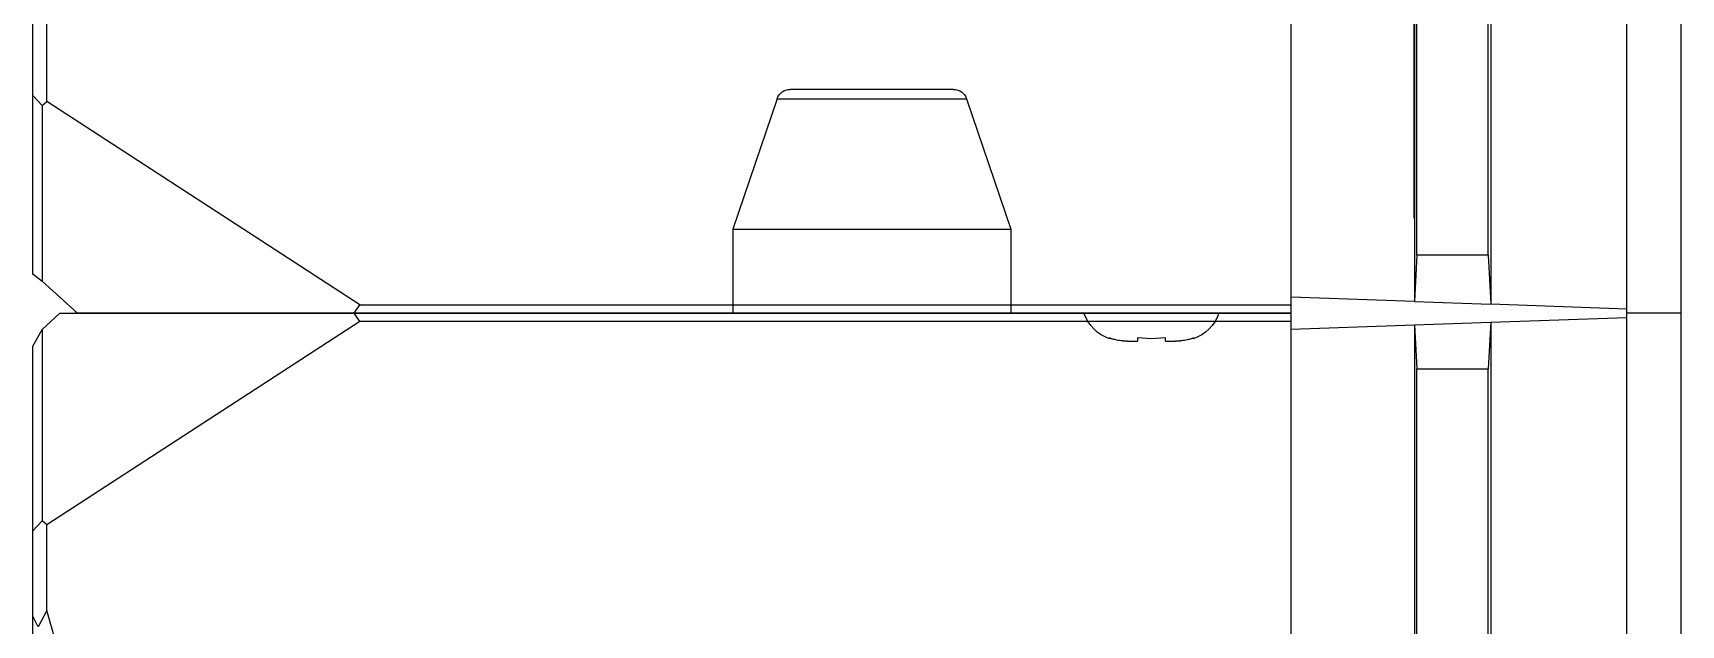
# Model space of a CAD drawing. Header units: millimetres. Extents: x 389 to 17466, y 310 to 5904.
# Drawn here: x 16037.6 to 16096.6, y 4042.5 to 4063.6 of the extents above; entities that cross this region are included whole.
import ezdxf
from ezdxf.lldxf.tags import DXFTag

# ---------------------------------------------------------------- set-up
doc = ezdxf.new("R2010")
doc.units = ezdxf.units.MM
doc.layers.add('1', color=7, linetype='Continuous', true_color=0xffffff)
doc.layers.add('DIM', color=4, linetype='Continuous')
tags = doc.linetypes.add('DASHED', pattern=[25.72, 12.86, -12.86]).pattern_tags.tags
tags[6:7] = [DXFTag(74, 4), DXFTag(75, 0), DXFTag(340, '0'), DXFTag(46, 0.0), DXFTag(50, 0.0), DXFTag(44, 0.0), DXFTag(45, 0.0)]
tags[4:5] = [DXFTag(74, 4), DXFTag(75, 0), DXFTag(340, '0'), DXFTag(46, 0.0), DXFTag(50, 0.0), DXFTag(44, 0.0), DXFTag(45, 0.0)]

# ---------------------------------------------------------------- blocks, each defined once
blk = doc.blocks.new('A$C138409bd')
at = {"layer": '1', "color": 155, "linetype": 'Continuous'}
for p, q in [((1.94, 0.15), (1.94, 159.85)), ((6.803, 159.681), (1.94, 159.85)), ((6.803, 159.681), (6.803, 111.5)), ((6.806, 159.68), (6.803, 159.681)), ((6.806, 159.68), (6.894, 158.011)), ((9.529, 159.585), (6.806, 159.68)), ((9.529, 159.585), (9.446, 158.011)), ((9.532, 159.585), (9.529, 159.585)), ((9.532, 159.585), (9.532, 111.5)), ((13.94, 159.431), (9.532, 159.585)), ((13.94, 0.569), (13.94, 159.431)), ((6.894, 111.5), (6.894, 158.011)), ((9.446, 158.011), (6.894, 158.011)), ((9.446, 111.5), (9.446, 158.011)), ((6.803, 48.5), (6.803, 0.34)), ((6.894, 2.08), (6.894, 48.5)), ((9.446, 2.08), (9.446, 48.5)), ((9.532, 48.5), (9.532, 0.436)), ((6.894, 2.08), (6.803, 0.34)), ((6.894, 2.08), (9.446, 2.08)), ((9.446, 2.08), (9.532, 0.436)), ((1.94, 0.15), (6.802, 0.32)), ((9.533, 0.415), (6.802, 0.32)), ((6.803, 0.34), (6.802, 0.32)), ((9.532, 0.436), (9.533, 0.415)), ((9.533, 0.415), (13.94, 0.569))]:
    blk.add_line(p, q, dxfattribs=at)
at = {"layer": '1'}
for p, q in [((1.94, 0.15), (1.94, 159.85)), ((6.803, 159.681), (1.94, 159.85)), ((6.803, 159.681), (6.803, 111.5)), ((6.806, 159.68), (6.803, 159.681)), ((6.806, 159.68), (6.894, 158.011)), ((9.529, 159.585), (6.806, 159.68)), ((9.529, 159.585), (9.446, 158.011)), ((9.532, 159.585), (9.529, 159.585)), ((9.532, 159.585), (9.532, 111.5)), ((13.94, 159.431), (9.532, 159.585)), ((13.94, 0.569), (13.94, 159.431)), ((6.894, 111.5), (6.894, 158.011)), ((9.446, 158.011), (6.894, 158.011)), ((9.446, 111.5), (9.446, 158.011)), ((6.803, 48.5), (6.803, 0.34)), ((6.894, 2.08), (6.894, 48.5)), ((9.446, 2.08), (9.446, 48.5)), ((9.532, 48.5), (9.532, 0.436)), ((6.894, 2.08), (6.803, 0.34)), ((6.894, 2.08), (9.446, 2.08)), ((9.446, 2.08), (9.532, 0.436)), ((1.94, 0.15), (6.802, 0.32)), ((9.533, 0.415), (6.802, 0.32)), ((6.803, 0.34), (6.802, 0.32)), ((9.532, 0.436), (9.533, 0.415)), ((9.533, 0.415), (13.94, 0.569))]:
    blk.add_line(p, q, dxfattribs=at)
at = {"layer": '1', "color": 155, "linetype": 'DASHED', "lineweight": 5}
for p, q in [((6.803, 111.5), (6.803, 159.681)), ((6.806, 159.68), (6.894, 158.011)), ((9.532, 129.582), (9.532, 159.585)), ((6.894, 158.011), (9.446, 158.011)), ((6.803, 0.35), (6.803, 48.5)), ((9.553, 17.251), (9.553, 3.399)), ((9.532, 0.446), (9.532, 3.08))]:
    blk.add_line(p, q, dxfattribs=at)
at = {"layer": 'DIM', "color": 82, "linetype": 'Continuous'}
for p, q in [((0, 0), (0, 160)), ((0, 160), (1.94, 160)), ((1.94, 0), (1.94, 160)), ((0, 0), (1.94, 0))]:
    blk.add_line(p, q, dxfattribs=at)
blk = doc.blocks.new('A$C2f8b7123')
at = {"color": 7, "linetype": 'Continuous'}
for p, q in [((72.104, 488.661), (70.519, 484)), ((78.884, 488.661), (72.104, 488.661)), ((72.577, 489), (78.411, 489)), ((78.884, 488.661), (80.469, 484)), ((70.519, 484), (70.519, 481)), ((80.469, 484), (70.519, 484)), ((80.469, 484), (80.469, 481)), ((60.494, 464), (60.494, 481)), ((104.53, 481), (60.494, 481)), ((93.808, 480.7), (94.011, 481)), ((105.168, 480.42), (104.53, 481)), ((60.494, 480.7), (93.808, 480.7)), ((93.808, 480.7), (104.994, 473.439)), ((105.168, 480.42), (105.168, 473.576)), ((105.494, 479.818), (105.168, 480.42)), ((105.494, 447.351), (105.494, 479.818)), ((104.994, 473.439), (105.168, 473.576)), ((104.994, 470.381), (104.994, 473.439)), ((105.494, 473.224), (105.168, 473.576)), ((103.661, 465.705), (104.994, 470.381)), ((104.994, 470.381), (105.31, 469.794)), ((105.31, 469.794), (105.494, 470.174)), ((105.494, 2.381), (105.494, 34.649)), ((60.494, 1), (60.494, 18)), ((104.994, 8.561), (104.994, 11.619)), ((93.808, 1.3), (104.994, 8.561)), ((105.168, 8.424), (104.994, 8.561)), ((105.168, 8.424), (105.494, 8.776)), ((105.168, 8.424), (105.168, 2.149)), ((105.494, 2.407), (105.168, 2.149)), ((103.904, 1), (105.168, 2.149)), ((93.808, 1.3), (60.494, 1.3)), ((94.011, 1), (93.808, 1.3)), ((60.494, 1), (103.994, 1)), ((63.994, 0.086), (63.994, 0.117)), ((64.994, 0), (64.628, 0)), ((64.994, 0), (64.994, 0.117)), ((64.994, 0.117), (65.494, 0.086)), ((65.494, 0.086), (65.994, 0.117)), ((65.994, 0.117), (65.994, 0)), ((66.36, 0), (65.994, 0)), ((66.994, 0.117), (66.994, 0.086))]:
    blk.add_line(p, q, dxfattribs=at)
for centre, radius, start, end in [((72.577, 488.5), 0.5, 90, 161.22197), ((78.411, 488.5), 0.5, 18.77803, 90), ((64.494, 1.5), 1.5, 199.50957, 250.52878), ((66.494, 1.5), 1.5, 289.47122, 340.49043), ((64.585, 1.599), 1.596, 248.27829, 253.96345), ((64.585, 1.601), 1.597, 248.64573, 253.96198), ((64.594, 1.633), 1.63, 253.9569, 256.59065), ((64.602, 1.666), 1.665, 256.59271, 259.77555), ((64.611, 1.719), 1.718, 259.782, 263.21044), ((64.618, 1.775), 1.774, 263.20345, 265.26722), ((64.627, 1.89), 1.89, 265.3046, 270.03946), ((66.361, 1.89), 1.89, 269.96054, 274.6954), ((66.37, 1.775), 1.774, 274.73275, 276.79657), ((66.377, 1.719), 1.718, 276.78959, 280.21798), ((66.386, 1.666), 1.665, 280.22443, 283.40731), ((66.394, 1.633), 1.63, 283.40936, 286.04307), ((66.403, 1.599), 1.596, 286.03654, 291.72172), ((66.403, 1.601), 1.597, 286.03804, 291.35458)]:
    blk.add_arc(centre, radius, start, end, dxfattribs=at)
blk = doc.blocks.new('adzb')
at = {"xscale": -1}
for name, p in [('A$C2f8b7123', (11265.452, 1213.424)), ('A$C138409bd', (11218.898, 1534.424)), ('A$C138409bd', (11218.898, 1214.424))]:
    blk.add_blockref(name, p, dxfattribs=at)
blk = doc.blocks.new('*U27')
blk.add_blockref('adzb', (-11189.427912, -1457.923908))
blk = doc.blocks.new('*U28')
at = {"color": 0, "linetype": 'ByBlock', "lineweight": -2, "transparency": 16777216}
for p in [(0, 2400), (0, 1920)]:
    blk.add_blockref('*U27', p, dxfattribs=at)

msp = doc.modelspace()

# ---------------------------------------------------------------- block references
msp.add_blockref('*U28', (16067.1102, 1897.1281))

doc.saveas('drawing.dxf')
